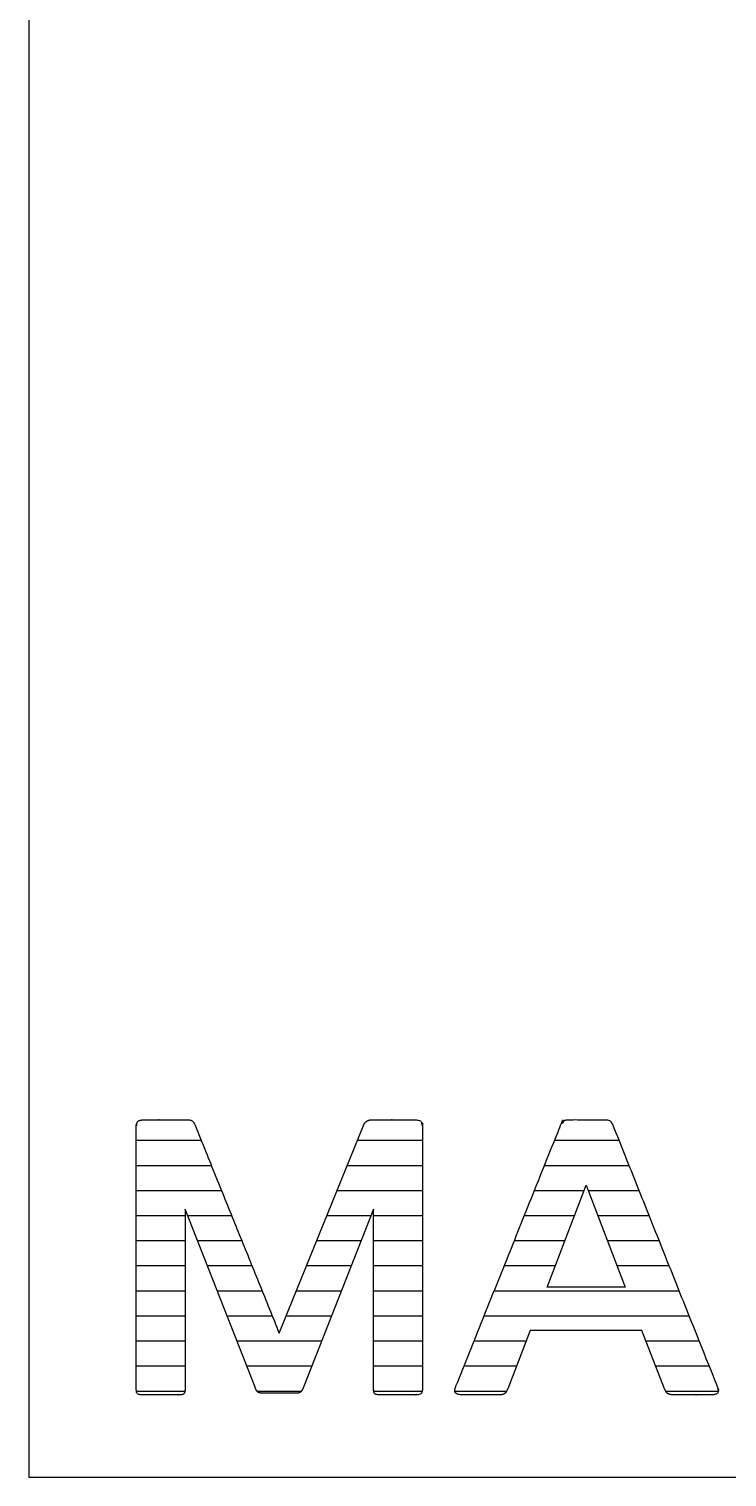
# Model space of a CAD drawing. Extents: x 7948 to 8542, y -4601 to -4181.
# Drawn here: x 7998.3 to 8001.78, y -4455.37 to -4448.16 of the extents above; entities that cross this region are included whole.
import ezdxf

# ---------------------------------------------------------------- set-up
doc = ezdxf.new("R2010")
doc.units = 0
doc.header["$LTSCALE"] = 7
doc.header["$MEASUREMENT"] = 0
doc.layers.add('기본값', color=18, linetype='CONTINUOUS')
pattern_1 = [(0, (7782.89281, -4612.94615), (0, 0.125), [])]

msp = doc.modelspace()

# ---------------------------------------------------------------- hatches: boundary and pattern name
at = {"layer": '기본값'}
h = msp.add_hatch(dxfattribs=at)
h.set_pattern_fill('해치1', color=2, style=0, pattern_type=2)
h.set_pattern_definition(pattern_1)
h.paths.add_polyline_path([(8000.04814, -4454.96542), (8000.04531, -4454.96539), (8000.04262, -4454.96532), (8000.04007, -4454.9652), (8000.03765, -4454.96503), (8000.03538, -4454.96481), (8000.03325, -4454.96454), (8000.03125, -4454.96423), (8000.03031, -4454.96405), (8000.0294, -4454.96387), (8000.02852, -4454.96367), (8000.02768, -4454.96345), (8000.02687, -4454.96323), (8000.0261, -4454.96299), (8000.02537, -4454.96274), (8000.02466, -4454.96248), (8000.024, -4454.96221), (8000.02368, -4454.96207), (8000.02336, -4454.96193), (8000.02306, -4454.96178), (8000.02277, -4454.96163), (8000.02248, -4454.96148), (8000.0222, -4454.96132), (8000.02193, -4454.96116), (8000.02168, -4454.961), (8000.02142, -4454.96083), (8000.02118, -4454.96067), (8000.02095, -4454.96049), (8000.02072, -4454.96032), (8000.02051, -4454.96014), (8000.0203, -4454.95996), (8000.0201, -4454.95978), (8000.01991, -4454.95959), (8000.01973, -4454.9594), (8000.01956, -4454.95921), (8000.01939, -4454.95901), (8000.01922, -4454.95881), (8000.01906, -4454.9586), (8000.0189, -4454.95838), (8000.01875, -4454.95815), (8000.01859, -4454.95791), (8000.01844, -4454.95767), (8000.01829, -4454.95742), (8000.01815, -4454.95717), (8000.018, -4454.9569), (8000.01786, -4454.95663), (8000.01772, -4454.95635), (8000.01746, -4454.95577), (8000.0172, -4454.95516), (8000.01695, -4454.95452), (8000.01671, -4454.95385), (8000.01649, -4454.95315), (8000.01627, -4454.95242), (8000.01607, -4454.95166), (8000.01587, -4454.95087), (8000.01569, -4454.95005), (8000.01551, -4454.9492), (8000.0152, -4454.94741), (8000.01492, -4454.94551), (8000.01469, -4454.94348), (8000.0145, -4454.94134), (8000.01436, -4454.93907), (8000.01425, -4454.93669), (8000.01417, -4454.93157), (8000.01417, -4454.03888), (7999.66529, -4454.92718), (7999.66309, -4454.93185), (7999.66095, -4454.93607), (7999.6599, -4454.93802), (7999.65886, -4454.93985), (7999.65784, -4454.94157), (7999.65683, -4454.94318), (7999.65583, -4454.94468), (7999.65485, -4454.94607), (7999.65436, -4454.94672), (7999.65388, -4454.94735), (7999.6534, -4454.94794), (7999.65292, -4454.94851), (7999.65245, -4454.94905), (7999.65198, -4454.94957), (7999.65152, -4454.95005), (7999.65106, -4454.95051), (7999.6506, -4454.95094), (7999.65014, -4454.95134), (7999.64969, -4454.95172), (7999.64947, -4454.9519), (7999.64924, -4454.95207), (7999.64901, -4454.95223), (7999.64878, -4454.95239), (7999.64854, -4454.95255), (7999.6483, -4454.95271), (7999.64805, -4454.95287), (7999.64779, -4454.95302), (7999.64726, -4454.95331), (7999.6467, -4454.9536), (7999.64612, -4454.95388), (7999.64552, -4454.95414), (7999.64489, -4454.9544), (7999.64423, -4454.95464), (7999.64355, -4454.95488), (7999.64285, -4454.9551), (7999.64212, -4454.95531), (7999.64137, -4454.95552), (7999.64059, -4454.95571), (7999.63979, -4454.95589), (7999.63896, -4454.95606), (7999.63724, -4454.95637), (7999.63541, -4454.95664), (7999.63349, -4454.95687), (7999.63147, -4454.95706), (7999.62935, -4454.95721), (7999.62714, -4454.95731), (7999.62483, -4454.95737), (7999.62241, -4454.95739), (7999.46672, -4454.95739), (7999.4643, -4454.95737), (7999.46198, -4454.95731), (7999.45974, -4454.95721), (7999.4576, -4454.95706), (7999.45555, -4454.95687), (7999.45359, -4454.95664), (7999.45171, -4454.95637), (7999.44993, -4454.95606), (7999.44824, -4454.95571), (7999.44743, -4454.95552), (7999.44664, -4454.95531), (7999.44588, -4454.9551), (7999.44514, -4454.95488), (7999.44441, -4454.95464), (7999.44372, -4454.9544), (7999.44304, -4454.95414), (7999.44239, -4454.95388), (7999.44176, -4454.9536), (7999.44115, -4454.95331), (7999.44057, -4454.95302), (7999.44001, -4454.95271), (7999.43947, -4454.95239), (7999.43895, -4454.95207), (7999.4387, -4454.9519), (7999.43844, -4454.95172), (7999.43819, -4454.95154), (7999.43794, -4454.95134), (7999.43769, -4454.95115), (7999.43744, -4454.95094), (7999.43694, -4454.95051), (7999.43645, -4454.95005), (7999.43595, -4454.94957), (7999.43546, -4454.94905), (7999.43497, -4454.94851), (7999.43448, -4454.94794), (7999.43399, -4454.94735), (7999.4335, -4454.94672), (7999.43302, -4454.94607), (7999.43253, -4454.94539), (7999.43205, -4454.94468), (7999.43158, -4454.94394), (7999.4311, -4454.94318), (7999.43015, -4454.94157), (7999.42921, -4454.93985), (7999.42828, -4454.93802), (7999.42735, -4454.93607), (7999.42643, -4454.93402), (7999.42552, -4454.93185), (7999.42461, -4454.92957), (7999.42372, -4454.92718), (7999.07484, -4454.03888), (7999.07484, -4454.93157), (7999.07476, -4454.93669), (7999.07465, -4454.93907), (7999.07451, -4454.94134), (7999.07432, -4454.94348), (7999.07409, -4454.94551), (7999.07382, -4454.94741), (7999.07351, -4454.9492), (7999.07334, -4454.95005), (7999.07315, -4454.95087), (7999.07296, -4454.95166), (7999.07276, -4454.95242), (7999.07255, -4454.95315), (7999.07232, -4454.95385), (7999.07209, -4454.95452), (7999.07184, -4454.95516), (7999.07159, -4454.95577), (7999.07132, -4454.95635), (7999.07119, -4454.95663), (7999.07105, -4454.9569), (7999.07091, -4454.95717), (7999.07076, -4454.95742), (7999.07061, -4454.95767), (7999.07046, -4454.95791), (7999.07031, -4454.95815), (7999.07016, -4454.95838), (7999.07, -4454.9586), (7999.06984, -4454.95881), (7999.06968, -4454.95901), (7999.06951, -4454.95921), (7999.06934, -4454.9594), (7999.06916, -4454.95959), (7999.06897, -4454.95978), (7999.06878, -4454.95996), (7999.06857, -4454.96014), (7999.06835, -4454.96032), (7999.06813, -4454.96049), (7999.0679, -4454.96067), (7999.06766, -4454.96083), (7999.06741, -4454.961), (7999.06715, -4454.96116), (7999.06688, -4454.96132), (7999.06661, -4454.96148), (7999.06632, -4454.96163), (7999.06603, -4454.96178), (7999.06572, -4454.96193), (7999.06541, -4454.96207), (7999.06509, -4454.96221), (7999.06443, -4454.96248), (7999.06372, -4454.96274), (7999.06299, -4454.96299), (7999.06221, -4454.96323), (7999.06141, -4454.96345), (7999.06056, -4454.96367), (7999.05969, -4454.96387), (7999.05877, -4454.96405), (7999.05783, -4454.96423), (7999.05583, -4454.96454), (7999.05368, -4454.96481), (7999.0514, -4454.96503), (7999.04898, -4454.9652), (7999.04642, -4454.96532), (7999.04371, -4454.96539), (7999.04087, -4454.96542), (7998.86549, -4454.96542), (7998.86266, -4454.96539), (7998.85997, -4454.96532), (7998.85742, -4454.9652), (7998.855, -4454.96503), (7998.85273, -4454.96481), (7998.8506, -4454.96454), (7998.8486, -4454.96423), (7998.84766, -4454.96405), (7998.84675, -4454.96387), (7998.84587, -4454.96367), (7998.84503, -4454.96345), (7998.84422, -4454.96323), (7998.84345, -4454.96299), (7998.84272, -4454.96274), (7998.84201, -4454.96248), (7998.84135, -4454.96221), (7998.84103, -4454.96207), (7998.84071, -4454.96193), (7998.84041, -4454.96178), (7998.84012, -4454.96163), (7998.83983, -4454.96148), (7998.83955, -4454.96132), (7998.83928, -4454.96116), (7998.83902, -4454.961), (7998.83877, -4454.96083), (7998.83853, -4454.96067), (7998.8383, -4454.96049), (7998.83807, -4454.96032), (7998.83786, -4454.96014), (7998.83765, -4454.95996), (7998.83745, -4454.95978), (7998.83726, -4454.95959), (7998.83708, -4454.9594), (7998.83691, -4454.95921), (7998.83674, -4454.95901), (7998.83657, -4454.95881), (7998.83641, -4454.9586), (7998.83625, -4454.95838), (7998.8361, -4454.95815), (7998.83594, -4454.95791), (7998.83579, -4454.95767), (7998.83564, -4454.95742), (7998.8355, -4454.95717), (7998.83535, -4454.9569), (7998.83521, -4454.95663), (7998.83507, -4454.95635), (7998.83481, -4454.95577), (7998.83455, -4454.95516), (7998.8343, -4454.95452), (7998.83406, -4454.95385), (7998.83384, -4454.95315), (7998.83362, -4454.95242), (7998.83342, -4454.95166), (7998.83322, -4454.95087), (7998.83304, -4454.95005), (7998.83286, -4454.9492), (7998.83255, -4454.94741), (7998.83227, -4454.94551), (7998.83204, -4454.94348), (7998.83185, -4454.94134), (7998.8317, -4454.93907), (7998.8316, -4454.93669), (7998.83152, -4454.93157), (7998.83152, -4453.64688), (7998.83164, -4453.638), (7998.8318, -4453.6339), (7998.83202, -4453.63003), (7998.8323, -4453.62639), (7998.83265, -4453.62298), (7998.83306, -4453.6198), (7998.83354, -4453.61685), (7998.8338, -4453.61546), (7998.83407, -4453.61413), (7998.83437, -4453.61286), (7998.83467, -4453.61164), (7998.835, -4453.61048), (7998.83534, -4453.60937), (7998.83569, -4453.60833), (7998.83606, -4453.60734), (7998.83626, -4453.60687), (7998.83645, -4453.60641), (7998.83665, -4453.60597), (7998.83685, -4453.60554), (7998.83706, -4453.60512), (7998.83727, -4453.60472), (7998.83749, -4453.60433), (7998.83771, -4453.60396), (7998.83793, -4453.6036), (7998.83816, -4453.60326), (7998.83839, -4453.60293), (7998.83862, -4453.60261), (7998.83886, -4453.60231), (7998.8391, -4453.60203), (7998.83935, -4453.60175), (7998.83948, -4453.60162), (7998.8396, -4453.6015), (7998.83986, -4453.60125), (7998.84013, -4453.601), (7998.84042, -4453.60076), (7998.84072, -4453.60052), (7998.84103, -4453.60029), (7998.84136, -4453.60006), (7998.8417, -4453.59984), (7998.84205, -4453.59962), (7998.84242, -4453.5994), (7998.8428, -4453.59918), (7998.8432, -4453.59897), (7998.8436, -4453.59877), (7998.84403, -4453.59857), (7998.84446, -4453.59837), (7998.84491, -4453.59818), (7998.84537, -4453.59799), (7998.84634, -4453.59762), (7998.84735, -4453.59726), (7998.84843, -4453.59693), (7998.84955, -4453.59661), (7998.85073, -4453.5963), (7998.85197, -4453.59601), (7998.85326, -4453.59574), (7998.8546, -4453.59548), (7998.85744, -4453.59501), (7998.86051, -4453.5946), (7998.86378, -4453.59426), (7998.86728, -4453.59397), (7998.87099, -4453.59375), (7998.87491, -4453.5936), (7998.88341, -4453.59347), (7999.08387, -4453.59347), (7999.08584, -4453.59349), (7999.08777, -4453.59356), (7999.08963, -4453.59366), (7999.09145, -4453.59381), (7999.0932, -4453.59399), (7999.0949, -4453.59422), (7999.09655, -4453.59449), (7999.09814, -4453.5948), (7999.09968, -4453.59516), (7999.10042, -4453.59535), (7999.10116, -4453.59555), (7999.10188, -4453.59577), (7999.10258, -4453.59599), (7999.10327, -4453.59622), (7999.10395, -4453.59647), (7999.10461, -4453.59672), (7999.10527, -4453.59699), (7999.1059, -4453.59727), (7999.10652, -4453.59755), (7999.10713, -4453.59785), (7999.10773, -4453.59816), (7999.10831, -4453.59847), (7999.10888, -4453.5988), (7999.10943, -4453.59915), (7999.10999, -4453.59952), (7999.11054, -4453.59991), (7999.11109, -4453.60033), (7999.11163, -4453.60077), (7999.11217, -4453.60124), (7999.11271, -4453.60173), (7999.11324, -4453.60224), (7999.11377, -4453.60278), (7999.1143, -4453.60335), (7999.11482, -4453.60394), (7999.11534, -4453.60455), (7999.11586, -4453.60519), (7999.11637, -4453.60585), (7999.11688, -4453.60654), (7999.11738, -4453.60725), (7999.11789, -4453.60798), (7999.11838, -4453.60874), (7999.11937, -4453.61033), (7999.12034, -4453.61202), (7999.1213, -4453.61381), (7999.12224, -4453.61569), (7999.12317, -4453.61767), (7999.12408, -4453.61975), (7999.12498, -4453.62193), (7999.54369, -4454.65678), (7999.96402, -4453.62193), (7999.96472, -4453.62018), (7999.96546, -4453.61848), (7999.96585, -4453.61766), (7999.96625, -4453.61684), (7999.96666, -4453.61604), (7999.96708, -4453.61526), (7999.96751, -4453.61449), (7999.96796, -4453.61373), (7999.96841, -4453.61299), (7999.96888, -4453.61226), (7999.96936, -4453.61154), (7999.96985, -4453.61084), (7999.97035, -4453.61015), (7999.97086, -4453.60948), (7999.97139, -4453.60882), (7999.97192, -4453.60817), (7999.97247, -4453.60754), (7999.97302, -4453.60692), (7999.97359, -4453.60632), (7999.97417, -4453.60573), (7999.97477, -4453.60515), (7999.97537, -4453.60459), (7999.97598, -4453.60404), (7999.97661, -4453.6035), (7999.97725, -4453.60298), (7999.97789, -4453.60248), (7999.97855, -4453.60198), (7999.97922, -4453.6015), (7999.97991, -4453.60104), (7999.9806, -4453.60059), (7999.98131, -4453.60015), (7999.98202, -4453.59973), (7999.98275, -4453.59932), (7999.98349, -4453.59892), (7999.98424, -4453.59854), (7999.985, -4453.59817), (7999.98577, -4453.59781), (7999.98656, -4453.59747), (7999.98735, -4453.59715), (7999.98816, -4453.59684), (7999.98898, -4453.59654), (7999.98981, -4453.59625), (7999.99065, -4453.59598), (7999.9915, -4453.59572), (7999.99236, -4453.59548), (7999.99324, -4453.59525), (7999.99412, -4453.59504), (7999.99502, -4453.59483), (7999.99685, -4453.59447), (7999.99872, -4453.59417), (8000.00064, -4453.59392), (8000.00261, -4453.59372), (8000.00462, -4453.59358), (8000.00667, -4453.5935), (8000.00877, -4453.59347), (8000.20384, -4453.59347), (8000.21278, -4453.5936), (8000.2169, -4453.59375), (8000.22079, -4453.59397), (8000.22445, -4453.59426), (8000.22788, -4453.5946), (8000.23108, -4453.59501), (8000.23405, -4453.59548), (8000.23544, -4453.59574), (8000.23678, -4453.59601), (8000.23807, -4453.5963), (8000.23929, -4453.59661), (8000.24046, -4453.59693), (8000.24156, -4453.59726), (8000.24261, -4453.59762), (8000.24361, -4453.59799), (8000.24408, -4453.59818), (8000.24454, -4453.59837), (8000.24499, -4453.59857), (8000.24542, -4453.59877), (8000.24584, -4453.59897), (8000.24624, -4453.59918), (8000.24663, -4453.5994), (8000.247, -4453.59962), (8000.24736, -4453.59984), (8000.2477, -4453.60006), (8000.24803, -4453.60029), (8000.24835, -4453.60052), (8000.24865, -4453.60076), (8000.24894, -4453.601), (8000.24921, -4453.60125), (8000.24934, -4453.60137), (8000.24947, -4453.6015), (8000.24959, -4453.60162), (8000.24972, -4453.60175), (8000.24996, -4453.60203), (8000.2502, -4453.60231), (8000.25044, -4453.60261), (8000.25067, -4453.60293), (8000.2509, -4453.60326), (8000.25113, -4453.6036), (8000.25135, -4453.60396), (8000.25156, -4453.60433), (8000.25178, -4453.60472), (8000.25199, -4453.60512), (8000.25219, -4453.60554), (8000.2524, -4453.60597), (8000.25259, -4453.60641), (8000.25279, -4453.60687), (8000.25298, -4453.60734), (8000.25335, -4453.60833), (8000.2537, -4453.60937), (8000.25403, -4453.61048), (8000.25436, -4453.61164), (8000.25466, -4453.61286), (8000.25495, -4453.61413), (8000.25523, -4453.61546), (8000.25548, -4453.61685), (8000.25595, -4453.6198), (8000.25636, -4453.62298), (8000.25671, -4453.62639), (8000.25699, -4453.63003), (8000.25721, -4453.6339), (8000.25736, -4453.638), (8000.25749, -4453.64688), (8000.25749, -4454.93157), (8000.25747, -4454.93419), (8000.25739, -4454.93669), (8000.25727, -4454.93907), (8000.2571, -4454.94134), (8000.25688, -4454.94348), (8000.25661, -4454.94551), (8000.25646, -4454.94647), (8000.25629, -4454.94741), (8000.25611, -4454.94832), (8000.25592, -4454.9492), (8000.25572, -4454.95005), (8000.25551, -4454.95087), (8000.25528, -4454.95166), (8000.25504, -4454.95242), (8000.25479, -4454.95315), (8000.25453, -4454.95385), (8000.25425, -4454.95452), (8000.25396, -4454.95516), (8000.25382, -4454.95547), (8000.25366, -4454.95577), (8000.25351, -4454.95606), (8000.25335, -4454.95635), (8000.25319, -4454.95663), (8000.25303, -4454.9569), (8000.25286, -4454.95717), (8000.25269, -4454.95742), (8000.25252, -4454.95767), (8000.25234, -4454.95791), (8000.25216, -4454.95815), (8000.25198, -4454.95838), (8000.2518, -4454.9586), (8000.25161, -4454.95881), (8000.25142, -4454.95901), (8000.25122, -4454.95921), (8000.25102, -4454.9594), (8000.25082, -4454.95959), (8000.2506, -4454.95978), (8000.25038, -4454.95996), (8000.25015, -4454.96014), (8000.24991, -4454.96032), (8000.24967, -4454.96049), (8000.24942, -4454.96067), (8000.24916, -4454.96083), (8000.24889, -4454.961), (8000.24862, -4454.96116), (8000.24834, -4454.96132), (8000.24805, -4454.96148), (8000.24775, -4454.96163), (8000.24745, -4454.96178), (8000.24714, -4454.96193), (8000.2465, -4454.96221), (8000.24582, -4454.96248), (8000.24512, -4454.96274), (8000.24439, -4454.96299), (8000.24363, -4454.96323), (8000.24283, -4454.96345), (8000.24201, -4454.96367), (8000.24116, -4454.96387), (8000.24028, -4454.96405), (8000.23937, -4454.96423), (8000.23746, -4454.96454), (8000.23543, -4454.96481), (8000.23329, -4454.96503), (8000.23102, -4454.9652), (8000.22864, -4454.96532), (8000.22614, -4454.96539), (8000.22352, -4454.96542)], flags=0)
h = msp.add_hatch(dxfattribs=at)
h.set_pattern_fill('해치1', color=2, style=0, pattern_type=2)
h.set_pattern_definition(pattern_1)
h.paths.add_polyline_path([(8001.5146, -4454.96542), (8001.50982, -4454.96535), (8001.50532, -4454.96514), (8001.50317, -4454.96499), (8001.50109, -4454.9648), (8001.49909, -4454.96458), (8001.49715, -4454.96432), (8001.49528, -4454.96403), (8001.49348, -4454.9637), (8001.49175, -4454.96334), (8001.49009, -4454.96295), (8001.4885, -4454.96252), (8001.48698, -4454.96206), (8001.48624, -4454.96181), (8001.48552, -4454.96156), (8001.48482, -4454.9613), (8001.48414, -4454.96103), (8001.48381, -4454.96089), (8001.48347, -4454.96074), (8001.48314, -4454.96058), (8001.4828, -4454.96042), (8001.48247, -4454.96024), (8001.48214, -4454.96006), (8001.48181, -4454.95987), (8001.48148, -4454.95967), (8001.48115, -4454.95946), (8001.48082, -4454.95925), (8001.48049, -4454.95902), (8001.48017, -4454.95879), (8001.47984, -4454.95855), (8001.47952, -4454.95831), (8001.47887, -4454.95779), (8001.47823, -4454.95723), (8001.47759, -4454.95665), (8001.47695, -4454.95603), (8001.47632, -4454.95538), (8001.47569, -4454.95469), (8001.47507, -4454.95397), (8001.47445, -4454.95323), (8001.47383, -4454.95244), (8001.47322, -4454.95163), (8001.47261, -4454.95078), (8001.472, -4454.9499), (8001.4714, -4454.94898), (8001.4708, -4454.94804), (8001.47021, -4454.94706), (8001.46903, -4454.945), (8001.46786, -4454.94281), (8001.46671, -4454.94049), (8001.46558, -4454.93804), (8001.46446, -4454.93546), (8001.35176, -4454.64449), (8000.79529, -4454.64449), (8000.68259, -4454.93546), (8000.68147, -4454.93804), (8000.68035, -4454.94049), (8000.67922, -4454.94281), (8000.67808, -4454.945), (8000.67693, -4454.94706), (8000.67578, -4454.94898), (8000.6752, -4454.9499), (8000.67462, -4454.95078), (8000.67404, -4454.95163), (8000.67345, -4454.95244), (8000.67287, -4454.95323), (8000.67228, -4454.95397), (8000.67169, -4454.95469), (8000.67109, -4454.95538), (8000.6705, -4454.95603), (8000.6699, -4454.95665), (8000.66931, -4454.95723), (8000.66871, -4454.95779), (8000.66811, -4454.95831), (8000.6675, -4454.95879), (8000.6672, -4454.95902), (8000.6669, -4454.95925), (8000.6666, -4454.95946), (8000.66629, -4454.95967), (8000.66599, -4454.95987), (8000.66568, -4454.96006), (8000.66538, -4454.96024), (8000.66507, -4454.96042), (8000.66477, -4454.96058), (8000.66446, -4454.96074), (8000.66415, -4454.96089), (8000.66385, -4454.96103), (8000.66322, -4454.9613), (8000.66258, -4454.96156), (8000.66191, -4454.96181), (8000.66123, -4454.96206), (8000.66053, -4454.96229), (8000.65981, -4454.96252), (8000.65831, -4454.96295), (8000.65673, -4454.96334), (8000.65508, -4454.9637), (8000.65335, -4454.96403), (8000.65154, -4454.96432), (8000.64966, -4454.96458), (8000.6477, -4454.9648), (8000.64566, -4454.96499), (8000.64355, -4454.96514), (8000.63909, -4454.96535), (8000.63432, -4454.96542), (8000.46082, -4454.96542), (8000.45731, -4454.96538), (8000.45396, -4454.96526), (8000.45075, -4454.96507), (8000.4477, -4454.96481), (8000.44481, -4454.96446), (8000.44342, -4454.96426), (8000.44207, -4454.96404), (8000.44076, -4454.9638), (8000.43948, -4454.96355), (8000.43825, -4454.96327), (8000.43705, -4454.96297), (8000.4359, -4454.96266), (8000.43478, -4454.96232), (8000.4337, -4454.96197), (8000.43265, -4454.9616), (8000.43165, -4454.96121), (8000.43068, -4454.9608), (8000.42976, -4454.96037), (8000.42887, -4454.95992), (8000.42844, -4454.95969), (8000.42802, -4454.95945), (8000.42761, -4454.95921), (8000.42721, -4454.95896), (8000.42682, -4454.95871), (8000.42644, -4454.95846), (8000.42607, -4454.9582), (8000.4257, -4454.95793), (8000.42535, -4454.95766), (8000.42501, -4454.95739), (8000.42467, -4454.95711), (8000.42435, -4454.95682), (8000.42404, -4454.95653), (8000.42373, -4454.95624), (8000.42344, -4454.95594), (8000.42315, -4454.95564), (8000.42288, -4454.95533), (8000.42261, -4454.95501), (8000.42236, -4454.95469), (8000.42211, -4454.95436), (8000.42187, -4454.95402), (8000.42165, -4454.95367), (8000.42143, -4454.95332), (8000.42122, -4454.95296), (8000.42102, -4454.95259), (8000.42083, -4454.95221), (8000.42066, -4454.95183), (8000.42049, -4454.95144), (8000.42033, -4454.95104), (8000.42018, -4454.95064), (8000.42004, -4454.95022), (8000.41991, -4454.9498), (8000.41979, -4454.94937), (8000.41967, -4454.94894), (8000.41957, -4454.9485), (8000.41948, -4454.94805), (8000.4194, -4454.94759), (8000.41932, -4454.94712), (8000.41926, -4454.94665), (8000.41921, -4454.94617), (8000.41916, -4454.94569), (8000.41913, -4454.94519), (8000.41911, -4454.94469), (8000.41909, -4454.94418), (8000.41908, -4454.94366), (8000.41909, -4454.94314), (8000.4191, -4454.94261), (8000.41913, -4454.94207), (8000.4192, -4454.94097), (8000.41932, -4454.93984), (8000.41947, -4454.93868), (8000.41966, -4454.93749), (8000.41989, -4454.93627), (8000.42016, -4454.93502), (8000.42047, -4454.93375), (8000.42082, -4454.93244), (8000.4212, -4454.9311), (8000.42162, -4454.92974), (8000.42208, -4454.92834), (8000.42258, -4454.92691), (8000.4237, -4454.92397), (8000.42497, -4454.92091), (8000.94559, -4453.62381), (8000.94639, -4453.62194), (8000.94723, -4453.62014), (8000.9481, -4453.61839), (8000.94901, -4453.6167), (8000.94995, -4453.61507), (8000.95092, -4453.6135), (8000.95194, -4453.61199), (8000.95245, -4453.61126), (8000.95298, -4453.61054), (8000.95352, -4453.60983), (8000.95406, -4453.60914), (8000.95462, -4453.60847), (8000.95518, -4453.60781), (8000.95575, -4453.60717), (8000.95633, -4453.60654), (8000.95692, -4453.60592), (8000.95752, -4453.60532), (8000.95812, -4453.60474), (8000.95874, -4453.60417), (8000.95936, -4453.60361), (8000.95999, -4453.60307), (8000.96064, -4453.60255), (8000.96128, -4453.60203), (8000.96194, -4453.60154), (8000.96261, -4453.60106), (8000.96329, -4453.60059), (8000.96397, -4453.60014), (8000.96467, -4453.5997), (8000.96537, -4453.59928), (8000.96608, -4453.59887), (8000.9668, -4453.59848), (8000.96753, -4453.5981), (8000.96827, -4453.59774), (8000.96901, -4453.59739), (8000.96977, -4453.59706), (8000.97053, -4453.59674), (8000.9713, -4453.59644), (8000.97208, -4453.59615), (8000.97287, -4453.59587), (8000.97367, -4453.59561), (8000.97448, -4453.59537), (8000.9753, -4453.59514), (8000.97612, -4453.59492), (8000.97696, -4453.59472), (8000.9778, -4453.59454), (8000.97865, -4453.59437), (8000.97951, -4453.59421), (8000.98038, -4453.59407), (8000.98126, -4453.59395), (8000.98214, -4453.59384), (8000.98304, -4453.59374), (8000.98485, -4453.59359), (8000.98671, -4453.5935), (8000.98859, -4453.59347), (8001.16209, -4453.59347), (8001.16494, -4453.5935), (8001.16767, -4453.59357), (8001.17027, -4453.59369), (8001.17274, -4453.59386), (8001.17508, -4453.59408), (8001.1773, -4453.59435), (8001.1794, -4453.59466), (8001.1804, -4453.59484), (8001.18137, -4453.59502), (8001.1823, -4453.59522), (8001.18321, -4453.59544), (8001.18408, -4453.59566), (8001.18492, -4453.5959), (8001.18573, -4453.59615), (8001.18651, -4453.59641), (8001.18725, -4453.59668), (8001.18797, -4453.59696), (8001.18865, -4453.59726), (8001.18931, -4453.59757), (8001.18962, -4453.59773), (8001.18993, -4453.59789), (8001.19022, -4453.59806), (8001.19051, -4453.59822), (8001.1908, -4453.59839), (8001.19107, -4453.59857), (8001.19134, -4453.59875), (8001.1916, -4453.59893), (8001.19185, -4453.59911), (8001.19209, -4453.5993), (8001.19233, -4453.59949), (8001.19255, -4453.59968), (8001.193, -4453.60008), (8001.19345, -4453.60051), (8001.19391, -4453.60096), (8001.19437, -4453.60144), (8001.19483, -4453.60195), (8001.19529, -4453.60248), (8001.19576, -4453.60304), (8001.19624, -4453.60362), (8001.19719, -4453.60487), (8001.19816, -4453.60623), (8001.19914, -4453.60769), (8001.20014, -4453.60925), (8001.20115, -4453.61092), (8001.20217, -4453.6127), (8001.20426, -4453.61657), (8001.2064, -4453.62086), (8001.2086, -4453.62556), (8001.72571, -4454.92091), (8001.72697, -4454.92418), (8001.72808, -4454.92731), (8001.72905, -4454.9303), (8001.72987, -4454.93315), (8001.73023, -4454.93453), (8001.73055, -4454.93586), (8001.73083, -4454.93717), (8001.73108, -4454.93844), (8001.73129, -4454.93967), (8001.73146, -4454.94087), (8001.7316, -4454.94204), (8001.7317, -4454.94317), (8001.73176, -4454.94426), (8001.73179, -4454.94532), (8001.73179, -4454.94584), (8001.73178, -4454.94635), (8001.73176, -4454.94685), (8001.73173, -4454.94734), (8001.7317, -4454.94782), (8001.73165, -4454.94829), (8001.7316, -4454.94876), (8001.73153, -4454.94922), (8001.73146, -4454.94966), (8001.73138, -4454.9501), (8001.73129, -4454.95053), (8001.73119, -4454.95095), (8001.73108, -4454.95137), (8001.73096, -4454.95177), (8001.73083, -4454.95217), (8001.7307, -4454.95255), (8001.73055, -4454.95293), (8001.7304, -4454.9533), (8001.73023, -4454.95366), (8001.73006, -4454.95401), (8001.72988, -4454.95436), (8001.72968, -4454.95469), (8001.72948, -4454.95502), (8001.72927, -4454.95533), (8001.72906, -4454.95564), (8001.72883, -4454.95594), (8001.72859, -4454.95623), (8001.72834, -4454.95652), (8001.72809, -4454.95679), (8001.72782, -4454.95706), (8001.72754, -4454.95733), (8001.72725, -4454.95759), (8001.72695, -4454.95785), (8001.72664, -4454.95811), (8001.72632, -4454.95836), (8001.72599, -4454.9586), (8001.72564, -4454.95884), (8001.72529, -4454.95908), (8001.72492, -4454.95931), (8001.72455, -4454.95954), (8001.72416, -4454.95977), (8001.72376, -4454.95998), (8001.72335, -4454.9602), (8001.72293, -4454.96041), (8001.7225, -4454.96062), (8001.72206, -4454.96082), (8001.72114, -4454.96121), (8001.72018, -4454.96158), (8001.71917, -4454.96194), (8001.71812, -4454.96228), (8001.71703, -4454.9626), (8001.71589, -4454.96291), (8001.71471, -4454.96319), (8001.71349, -4454.96346), (8001.71222, -4454.96371), (8001.71091, -4454.96395), (8001.70955, -4454.96417), (8001.70671, -4454.96455), (8001.70369, -4454.96486), (8001.70049, -4454.9651), (8001.69712, -4454.96528), (8001.69358, -4454.96538), (8001.68986, -4454.96542)], flags=0)
h.paths.add_polyline_path([(8001.26764, -4454.42787), (8001.07446, -4453.91903), (8000.8794, -4454.42787)], flags=0)

# ---------------------------------------------------------------- linework, layer by layer
at = {"layer": '기본값', "color": 2}
for p, q in [((7999.54369, -4454.65678), (7999.96402, -4453.62193)), ((8000.8794, -4454.42787), (8001.07446, -4453.91903)), ((8001.07446, -4453.91903), (8001.26764, -4454.42787)), ((7999.42372, -4454.92718), (7999.07484, -4454.03888)), ((8000.01417, -4454.03888), (7999.66529, -4454.92718)), ((8001.26764, -4454.42787), (8000.8794, -4454.42787)), ((8000.79529, -4454.64449), (8000.68259, -4454.93546)), ((8001.35176, -4454.64449), (8000.79529, -4454.64449)), ((8001.46446, -4454.93546), (8001.35176, -4454.64449))]:
    msp.add_line(p, q, dxfattribs=at)
msp.add_lwpolyline([(7998.29693, -4455.37478), (8013.29693, -4455.37478), (8013.29693, -4436.87478), (7998.29693, -4436.87478), (7998.29693, -4455.37478)], dxfattribs=at)
for points, knots in [([(8000.42497, -4454.92091), (8000.68528, -4454.27236), (8000.94559, -4453.62381), (8000.95813, -4453.59347), (8000.98859, -4453.59347), (8001.07534, -4453.59347), (8001.16209, -4453.59347), (8001.18541, -4453.59347), (8001.19255, -4453.59968), (8001.1997, -4453.60588), (8001.2086, -4453.62556)], [29, 29, 29, 30, 30, 31, 31, 32, 32, 33, 33, 34, 34, 34]), ([(7999.07484, -4454.03888), (7999.07484, -4454.48522), (7999.07484, -4454.93157), (7999.07484, -4454.95301), (7999.06951, -4454.95921), (7999.06418, -4454.96542), (7999.04087, -4454.96542), (7998.95318, -4454.96542), (7998.86549, -4454.96542), (7998.8423, -4454.96542), (7998.83691, -4454.95921), (7998.83152, -4454.95301), (7998.83152, -4454.93157), (7998.83152, -4454.28922), (7998.83152, -4453.64688), (7998.83152, -4453.60952), (7998.8396, -4453.6015), (7998.84769, -4453.59347), (7998.88341, -4453.59347), (7998.98364, -4453.59347), (7999.08387, -4453.59347), (7999.09991, -4453.59347), (7999.10888, -4453.5988), (7999.11784, -4453.60413), (7999.12498, -4453.62193), (7999.33434, -4454.13935), (7999.54369, -4454.65678)], [10, 10, 10, 11, 11, 12, 12, 13, 13, 14, 14, 15, 15, 16, 16, 17, 17, 18, 18, 19, 19, 20, 20, 21, 21, 22, 22, 23, 23, 23]), ([(7999.96402, -4453.62193), (7999.9748, -4453.59347), (8000.00877, -4453.59347), (8000.10631, -4453.59347), (8000.20384, -4453.59347), (8000.24144, -4453.59347), (8000.24947, -4453.6015), (8000.25749, -4453.60952), (8000.25749, -4453.64688), (8000.25749, -4454.28922), (8000.25749, -4454.93157), (8000.25749, -4454.95301), (8000.25122, -4454.95921), (8000.24495, -4454.96542), (8000.22352, -4454.96542), (8000.13583, -4454.96542), (8000.04814, -4454.96542)], [24, 24, 24, 25, 25, 26, 26, 27, 27, 28, 28, 29, 29, 30, 30, 31, 31, 32, 32, 32]), ([(8001.2086, -4453.62556), (8001.46716, -4454.27324), (8001.72571, -4454.92091), (8001.73637, -4454.94762), (8001.72834, -4454.95652), (8001.72032, -4454.96542), (8001.68986, -4454.96542), (8001.60223, -4454.96542), (8001.5146, -4454.96542)], [34, 34, 34, 35, 35, 36, 36, 37, 37, 38, 38, 38]), ([(8000.04814, -4454.96542), (8000.02495, -4454.96542), (8000.01956, -4454.95921), (8000.01417, -4454.95301), (8000.01417, -4454.93157), (8000.01417, -4454.48522), (8000.01417, -4454.03888)], [0, 0, 0, 1, 1, 2, 2, 3, 3, 3]), ([(7999.66529, -4454.92718), (7999.65639, -4454.94674), (7999.64924, -4454.95207), (7999.6421, -4454.95739), (7999.62241, -4454.95739), (7999.54457, -4454.95739), (7999.46672, -4454.95739), (7999.44703, -4454.95739), (7999.43895, -4454.95207), (7999.43086, -4454.94674), (7999.42372, -4454.92718)], [4, 4, 4, 5, 5, 6, 6, 7, 7, 8, 8, 9, 9, 9]), ([(8000.68259, -4454.93546), (8000.67369, -4454.95664), (8000.66385, -4454.96103), (8000.65401, -4454.96542), (8000.63432, -4454.96542), (8000.54757, -4454.96542), (8000.46082, -4454.96542), (8000.43212, -4454.96542), (8000.42315, -4454.95564), (8000.41419, -4454.94586), (8000.42497, -4454.92091)], [24, 24, 24, 25, 25, 26, 26, 27, 27, 28, 28, 29, 29, 29]), ([(8001.5146, -4454.96542), (8001.49492, -4454.96542), (8001.48414, -4454.96103), (8001.47336, -4454.95664), (8001.46446, -4454.93546)], [19, 19, 19, 20, 20, 21, 21, 21])]:
    msp.add_open_spline(points, degree=2, knots=knots, dxfattribs=at)

doc.saveas('drawing.dxf')
